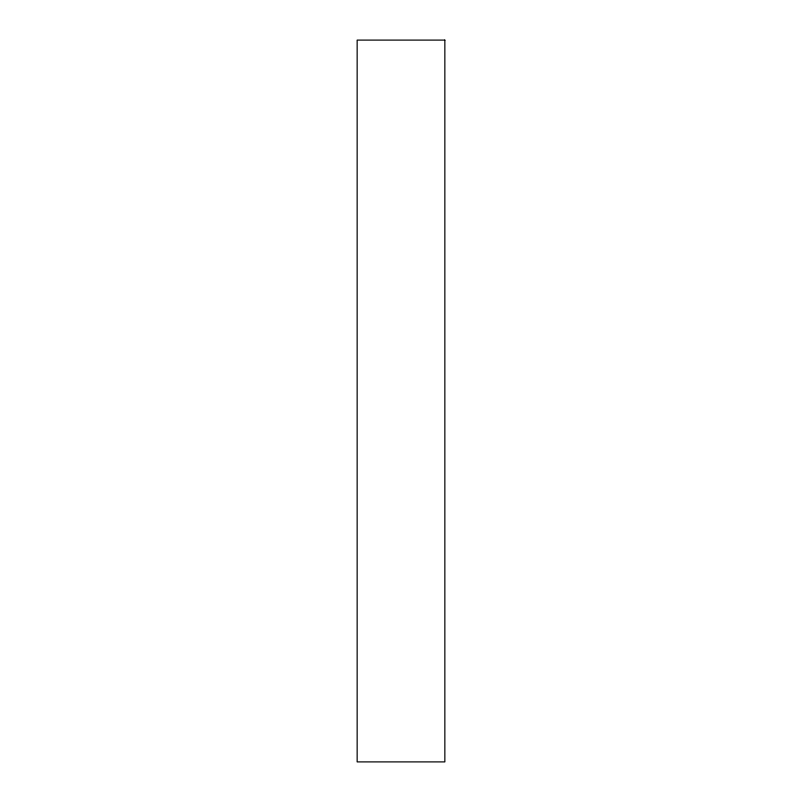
<?xml version="1.0" encoding="UTF-8"?>
<svg xmlns="http://www.w3.org/2000/svg" width="802" height="802" viewBox="0 0 802 802"><rect width="100%" height="100%" fill="white"/><g stroke="black" fill="none" stroke-linecap="round" stroke-linejoin="round"><path stroke-width="1.2" d="M444.849 40.1L357.151 40.1L357.151 761.9L444.849 761.9L444.849 40.1"/></g></svg>
